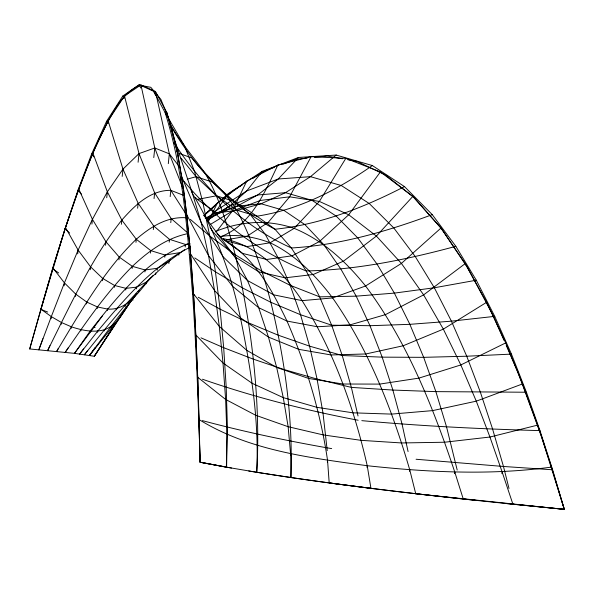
<?xml version="1.0" encoding="UTF-8"?>
<svg xmlns="http://www.w3.org/2000/svg" width="594" height="594" viewBox="0 0 594 594"><rect width="100%" height="100%" fill="white"/><g stroke="black" fill="none" stroke-linecap="round" stroke-linejoin="round"><path stroke-width="0.89" d="M170.04 123.938C179.908 141.617 193.547 156.965 205.249 173.441C219.81 198.671 227.888 226.797 235.239 254.789C251.708 325.913 260.751 399.227 256.808 472.282L226.373 467.151L226.923 434.637L225.623 399.435L223.01 362.993L219.297 326.433L214.516 290.496L208.583 255.71L201.321 222.943L192.53 193.733L175.304 142.04L166.825 112.518L155.457 91.491L140.941 84.935L124.51 95.953L108.108 120.708L92.842 152.985L78.764 189.003L65.489 227.539L52.836 267.805L29.7 348.953L74.48 353.363L94.29 356.259L130.131 302.212L136.902 293.391M51.091 318.711L51.314 316.602L64.427 282.885L78.126 250.081L92.419 219.327L107.358 191.832L122.965 169.127L139.011 153.586L154.789 147.995L169.335 153.831L180.309 167.835M64.122 285.788L64.427 282.885L52.836 267.805M61.286 324.257L61.472 322.512C79.158 287.036 97.126 251.299 121.815 220.07C134.675 205.606 150.067 190.102 170.842 190.332L184.444 195.693M77.725 253.853L78.126 250.081L65.489 227.539M71.258 328.311L71.414 326.826C90.392 295.827 109.927 264.605 136.286 239.241C150.534 226.886 167.85 215.771 187.533 217.909M75.505 296.443L75.75 294.149L64.427 282.885M91.922 224.087L92.419 219.327L78.764 189.003M80.866 330.947L81.007 329.655C96.644 307.402 113.164 285.684 132.358 266.342C148.292 251.336 166.535 237.86 188.432 233.509L188.098 236.687M86.583 303.92L86.776 302.064L75.75 294.149M90.251 269.706L90.555 266.817L78.126 250.081M90.028 332.239L90.154 331.088C117.493 296.503 146.993 258.828 189.761 243.317M106.734 197.765L107.358 191.832L92.842 152.985M97.26 308.524L97.423 306.964L86.776 302.064M105.546 245.248L105.918 241.713L92.419 219.327M102.487 280.702L102.725 278.445L90.555 266.817M97.609 332.239L97.728 331.103C124.465 299.138 152.48 265.607 190.615 247.015M104.41 330.873L104.537 329.663L125.193 304.997L150.973 277.324M107.373 310.469L107.521 309.058C128.972 310.788 140.169 288.81 152.888 275.616M122.201 176.418L122.965 169.127L108.108 120.708M114.36 287.348L114.553 285.491L102.725 278.445M121.369 224.302L121.815 220.07L107.358 191.832M110.833 327.881L110.981 326.522L136.063 294.178M118.971 259.793L119.253 257.113L105.918 241.713M116.587 309.845L116.728 308.435M138.098 162.244L139.011 153.586L124.51 95.953M125.742 290.013L125.913 288.342L136.635 287.147L146.659 281.838L169.112 261.108L184.526 249.718M125.03 306.549L125.193 304.997M137.63 208.242L138.15 203.252L122.965 169.127M132.135 268.503L132.358 266.342L119.253 257.113M135.959 242.367L136.286 239.241L121.815 220.07M132.811 300.312L133.004 298.478M136.457 288.862L136.635 287.147M153.779 157.596L154.789 147.995L140.941 84.935M144.929 271.926L145.129 269.98L157.425 268.265L169.112 261.108L170.255 259.749M154.054 198.567L154.648 192.857L139.011 153.586M146.451 283.791L146.659 281.838M150.468 253.089L150.728 250.609L136.286 239.241M153.311 229.596L153.69 226.01L138.15 203.252M155.65 274.539L155.814 272.95M168.302 163.647L169.335 153.831L155.457 91.491M157.21 270.3L157.425 268.265M170.181 196.621L170.842 190.332L154.789 147.995M164.79 257.247L165.028 255.012L179.039 252.777L178.794 255.16M170.768 222.631L171.198 218.577L154.648 192.857M169.201 242.159L169.498 239.345L153.69 226.01M168.859 263.513L169.112 261.108M180.955 179.418L181.497 174.242M185.447 202.999L185.625 201.344M185.172 246.985L185.447 244.431L189.865 243.659M290.718 455.242L288.135 426.707L283.286 397.638L276.663 367.426L268.451 337.095L258.702 307.722L247.453 280.487L234.704 256.645L203.957 215.548M327.361 462.117L327.546 460.335C320.522 412.333 306.333 365.496 286.984 321.05C272.371 290.488 255.012 258.947 225.445 240.533L223.329 238.855M367.047 467.485L367.233 465.718C354.083 407.87 333.598 351.128 302.094 300.646C283.36 272.394 257.989 245.619 223.441 238.699M409.556 471.324L409.719 469.743C392.062 409.377 368.815 349.762 332.625 297.928C315.77 275.512 295.701 254.997 270.107 242.753C254.002 236.754 236.768 233.717 219.691 236.679M454.61 473.656L454.774 472.067C432.959 406.749 407.105 341.543 365.57 285.996C346.228 261.887 323.077 240.28 294.164 228.348C268.458 219.565 242.226 220.894 217.062 230.836L215.436 231.697M501.923 473.618L502.101 471.859L489.939 437.028L476.277 401.165L460.833 364.946L443.339 329.128L423.619 294.876L401.41 263.417L376.388 236.085L348.708 214.768L319.379 201.425L289.62 196.822L260.387 200.445L232.299 211.093L210.224 224.532M29.7 348.953C49.629 277.836 69.424 206.304 99.22 138.558C109.957 119.246 118.377 95.419 139.575 85.194L150.787 87.303L160.87 99.354L169.839 121.354L177.68 153.304L184.4 195.196L190.006 247.03L194.483 308.813L197.839 380.546L200.067 462.221L231.497 468.057M165.117 112.622C183.769 171.265 187.466 233.227 192.597 294.171C196.391 350.126 198.552 406.17 200.067 462.221L226.596 467.166L227.398 427.056L226.21 387.154L223.678 347.69L220.07 309.147L215.444 271.852L209.734 235.989L202.806 202.123L194.513 171.332L184.43 145.686L165.117 112.622L153.712 91.342L139.159 84.667L122.787 96.042L106.608 121.273L91.669 153.905L77.97 190.147L65.05 228.742L40.852 309.415L47.676 312.043M42.887 338.654L38.825 349.851L51.314 316.602L40.756 309.058M49.903 345.663L47.594 350.712L61.472 322.512L51.314 316.602M504.67 503.393L564.3 509.333L551.507 467.084L537.615 425.126L522.534 383.932L505.694 342.916L486.605 302.309L465.176 263.632L440.993 228.037L412.83 196.421L380.412 171.904L345.812 158.375L311.145 156.638L277.851 165.065L246.71 181.155L232.299 211.093L217.062 230.836L215.57 231.868M208.279 221.703L217.449 202.933L246.71 181.155M277.851 165.065C264.813 192.367 250.965 225.111 220.686 236.761M311.145 156.638L289.62 196.822L268.228 222.342L247.253 236.1L226.863 239.731M58.346 348.366L56.564 351.596L71.414 326.826C81.987 330.294 93.577 332.959 104.537 329.663C120.018 324.116 125.371 306.563 135.425 295.099M345.812 158.375L319.379 201.425L294.164 228.348L270.107 242.753L247.186 246.569L225.445 240.533M68.176 347.861L65.162 352.442L81.007 329.655M90.154 331.088L74.48 353.363L102.265 316.149M415.444 493.733L564.3 509.333L552.591 469.78L539.976 430.605L526.418 392.233L511.456 354.106L494.735 316.357L476.299 280.219L455.85 246.324L432.254 214.62L404.469 186.583L372.341 165.548L336.211 155.056L298.47 157.477L262.258 171.332L228.571 193.414L216.647 210.217L206.63 219.81M136.605 293.495L118.399 319.082L94.29 356.259L117.092 321.035L89.419 355.546L95.278 347.371M380.412 171.904L348.708 214.768L319.505 241.506L292.27 255.754L266.736 259.474L242.798 253.467L219.104 236.308M89.419 355.546L110.981 326.522M83.531 348.953L79.611 354.113L97.728 331.103M87.734 350.378L84.37 354.804L104.537 329.663M138.031 291.921L139.159 290.451M262.258 171.332L246.681 190.964L230.064 205.739L207.113 220.545M412.83 196.421L376.388 236.085L343.503 261.145L313.246 274.487L285.135 277.829L258.962 271.911L234.704 256.645L212.474 231.14L210.09 227.153M298.47 157.477L278.274 178.987L257.714 194.981L237.088 206.14L206.207 218.622M203.98 215.659L217.449 202.933M440.993 228.037L401.41 263.417L365.57 285.996L332.625 297.928L302.094 300.646L273.737 294.839L247.453 280.487L223.27 256.927L201.321 222.943L181.794 176.893L175.304 142.04M204.351 214.894L228.571 193.414M204.091 215.384L214.479 206.452M220.716 201.084L232.499 190.956L242.523 184.727M206.311 219.097L216.647 210.217L246.681 190.964L278.274 178.987L310.499 176.67L341.327 185.536L369.23 203.504L393.807 227.97L415.265 256.556L434.34 287.763L451.418 321.168L466.736 356.222L480.405 392.285L492.597 429.061L503.467 466.476L508.999 488.461M336.211 155.056L310.499 176.67L285.484 192.694L261.108 203.772L237.325 210.343L216.58 212.927L205.175 218.154M465.176 263.632L423.619 294.876L385.461 314.634L350.185 324.836L317.434 326.767L286.984 321.05L258.702 307.722L232.566 286.263L208.583 255.71L186.791 214.857L181.794 176.893M206.712 220.285L230.064 205.739L257.714 194.981L285.484 192.694L311.976 200.312L336.211 216.105L357.855 238.023L377.079 264.167L394.364 293.109L409.853 324.331L423.663 357.336L435.87 391.632L446.547 426.863L457.194 470.032M372.341 165.548C337.689 189.746 299.131 209.786 256.92 216.186L237.325 210.343L216.416 195.812L196.102 176.693L181.044 158.123M252.547 178.504L264.887 170.834L274.265 167.374M486.605 302.309L443.339 329.128L403.2 345.753L365.867 353.965L331.066 354.96L298.634 349.317L268.451 337.095L240.436 317.797L214.516 290.496L190.607 253.994L186.791 214.857M505.694 342.916L460.833 364.946L418.904 378.118L379.663 384.103L342.938 384.021L308.642 378.452L276.663 367.426L246.926 350.43L219.297 326.433L193.562 293.882L190.607 253.994M404.469 186.583C363.929 207.506 320.678 224.539 274.985 229.232C231.512 206.638 196.748 169.966 172.082 128.007M522.534 383.932L476.277 401.165L432.655 410.61L391.58 414.107L353.007 412.83L316.914 407.336L283.286 397.638L252.042 383.234L223.01 362.993L195.894 335.061L193.562 293.882M282.789 164.234L296.421 159.199L307.247 158.086M432.254 214.62C386.902 231.422 339.894 245.122 291.379 247.98C242.3 225.92 202.732 187.058 173.678 142.315M187.244 179.121L196.102 176.693L212.555 182.165L234.296 201.411L250.609 214.828L265.266 234.348L278.363 258.316L290.139 285.283L300.549 314.723L309.548 346.139L317.07 379.069L323.002 413.097L327.235 450.608M455.85 246.324C406.972 259.541 356.972 269.832 306.185 270.953C258.62 252.042 216.758 220.396 183.94 181.267M537.615 425.126L489.939 437.028L444.579 442.233L401.618 442.961L361.159 440.354L323.307 434.934L288.135 426.707L255.628 415.236L225.623 399.435L197.713 377.279L195.894 335.061M195.389 197.572L197.349 199.421L216.416 195.812L234.296 201.411L256.92 216.186L274.985 229.232L291.379 247.98L306.185 270.953L319.624 296.844L331.652 325.185L342.241 355.516L351.366 387.399L358.019 415.956M476.299 280.219L434.34 287.763L394.364 293.109L356.2 296.161L319.624 296.844L290.139 285.283L262.028 271.258L235.239 254.789L209.734 235.989L190.31 219.357M93.355 327.613L95.092 327.42M494.735 316.357L451.418 321.168L409.853 324.331L369.973 325.712L331.652 325.185L300.549 314.723L270.857 302.294L242.523 287.949L215.444 271.852L194.802 257.93M314.464 157.343L327.094 156.044L342.448 158.784M197.713 377.279L199.079 419.572C249.465 450.675 309.741 457.759 367.233 465.718C428.4 472.304 490.347 475.467 551.507 467.084M511.456 354.106L466.736 356.222L423.663 357.336L382.18 357.15L342.241 355.516L309.548 346.139L278.334 335.231L248.552 322.869L220.07 309.147L198.255 297.252M526.418 392.233L435.87 391.632L392.864 390.05L351.366 387.399L317.07 379.069L284.37 369.631L253.296 359.147L223.678 347.69L201.017 337.852M539.976 430.605C480.509 428.979 421.057 426.061 361.805 420.649M552.591 469.78L503.467 466.476L416.082 459.251M290.889 453.63L290.986 477.546C381.756 490.807 473.024 500.348 564.3 509.333L541.394 436.152L517.626 371.45L506.229 345.441M476.366 500.423C400.289 492.211 324.257 483.286 248.723 470.983M331.66 448.596L327.101 447.839C285.187 440.429 243.495 431.623 202.368 420.611M347.869 159.756L356.897 161.368L385.848 175.178L413.929 197.468L441.142 228.237L467.5 267.493L492.998 315.228L504.024 340.407M226.373 467.151L200.067 462.221L199.079 419.572M358.16 420.24C305.375 410.254 253.222 396.866 202.465 379.232M97.423 306.964L107.521 309.058M114.553 285.491L125.913 288.342M132.358 266.342L145.129 269.98M150.728 250.609L165.028 255.012M169.498 239.345L185.447 244.431M178.972 153.326L191.78 157.937C207.655 178.089 229.024 193.644 240.399 217.166C253.735 244.305 263.187 273.092 270.857 302.294C284.823 359.541 293.132 418.518 290.882 477.539L256.653 472.275C259.392 420.314 250.839 368.525 240.436 317.797C231.244 274.131 215.644 231.987 192.53 193.733L191.068 190.451M61.472 322.512L71.414 326.826M192.597 294.171L194.216 295.055M189.449 254.321L190.978 255.353M52.68 268.852L58.702 272.965M197.349 199.421L216.58 212.927L237.088 206.14L261.108 203.772L283.925 210.41L304.908 224.621L323.841 244.691L340.822 268.993L356.2 296.161L369.973 325.712L382.18 357.15L392.864 390.05L402.027 424.005L408.078 451.559M216.988 233.813L221.213 237.169M185.454 215.199L187.533 216.981M171.198 218.577L188.432 233.509M65.05 228.742L69.639 233.048M180.294 177.227L182.729 179.915M77.97 190.147L81.519 194.253M91.669 153.905L93.837 156.846M170.842 190.332L187.466 216.342M106.608 121.273L108.041 123.574M122.787 96.042L124.072 98.463M153.712 91.342L155.754 95.411M139.159 84.667L140.785 87.994M169.335 153.831L183.791 190.414M502.101 471.859L512.926 504.239M454.774 472.067L463.261 499.012M166.825 112.518L178.408 156.482M409.719 469.743L415.726 493.688M367.233 465.718L370.938 488.313L329.195 482.915L327.546 460.335"/></g></svg>
